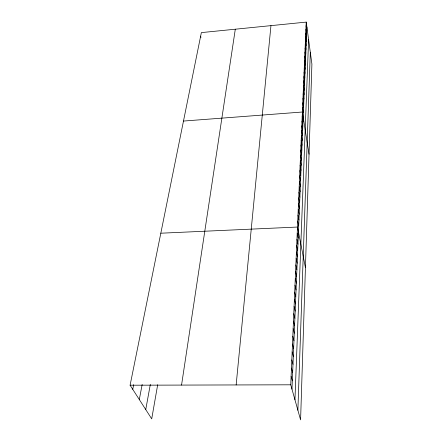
<?xml version="1.0" encoding="UTF-8"?>
<svg xmlns="http://www.w3.org/2000/svg" width="442" height="442" viewBox="0 0 442 442"><rect width="100%" height="100%" fill="white"/><g stroke="black" fill="none" stroke-linecap="round" stroke-linejoin="round"><path stroke-width="0.66" d="M297.88 410.231L310.306 52.261M294.952 399.778L308.604 39.708M291.963 389.126L306.903 27.139M306.223 22.1L311.903 64.062L300.593 419.9L290.753 384.805L306.223 22.1L201.359 32.609L130.097 385.209L151.716 418.867L157.683 384.717M236.144 384.943L270.952 25.636M181.552 385.081L235.304 29.205M145.744 409.574L150.324 384.435M139.302 399.546L142.175 384.468M132.755 389.341L133.683 384.656M183.48 121.058L302.389 112.014L309.035 154.203M160.816 233.21L297.483 227.044L305.433 267.642M130.097 385.209L290.753 384.805M291.112 376.369L292.311 380.739M200.64 36.167L200.966 37.377M291.466 368.081L292.648 372.49M291.814 359.926L292.985 364.374M292.156 351.904L293.311 356.396M292.493 344.009L293.637 348.539M292.825 336.246L293.958 340.81M293.151 328.605L294.273 333.202M293.471 321.085L294.582 325.715M293.786 313.682L294.886 318.345M294.096 306.394L295.184 311.085M294.4 299.223L295.477 303.941M294.703 292.156L295.77 296.902M295.002 285.201L296.057 289.969M295.295 278.349L296.339 283.14M295.582 271.598L296.615 276.416M295.864 264.951L296.886 269.786M296.146 258.399L297.157 263.255M296.416 251.946L297.422 256.819M296.692 245.581L297.687 250.476M296.958 239.315L297.941 244.227M297.223 233.133L298.201 238.067M297.737 221.039L298.698 226M297.991 215.121L298.941 220.088M298.239 209.281L299.179 214.265M298.483 203.524L299.416 208.519M298.726 197.845L299.654 202.85M298.963 192.248L299.88 197.265M299.201 186.723L300.112 191.745M299.433 181.27L300.333 186.309M299.665 175.894L300.554 180.938M299.891 170.59L300.775 175.64M300.112 165.352L300.991 170.413M300.333 160.186L301.206 165.247M300.549 155.087L301.416 160.153M300.764 150.053L301.621 155.125M300.974 145.087L301.825 150.164M301.184 140.18L302.03 145.263M301.394 135.335L302.229 140.423M301.599 130.556L302.427 135.644M301.997 121.169L302.814 126.263M301.798 125.832L302.621 130.926M302.195 116.566L303.002 121.66M302.781 102.82L303.571 107.914M302.588 107.389L303.383 112.483M302.974 98.306L303.759 103.4M303.35 89.444L304.124 94.544M303.162 93.848L303.941 98.947M303.538 85.096L304.3 90.19M303.903 76.554L304.654 81.648M303.72 80.803L304.477 85.892M304.079 72.361L304.825 77.455M304.433 64.129L305.168 69.212M304.256 68.223L304.997 73.306M304.776 56.084L305.499 61.162M304.604 60.079L305.334 65.162M305.107 48.222L305.825 53.294M304.941 52.128L305.665 57.206M305.439 40.548L306.14 45.609M305.273 44.366L305.986 49.432M305.759 33.045L306.455 38.095M305.599 36.774L306.3 41.83M306.068 25.708L306.754 30.747M305.914 29.354L306.604 34.404"/></g></svg>
